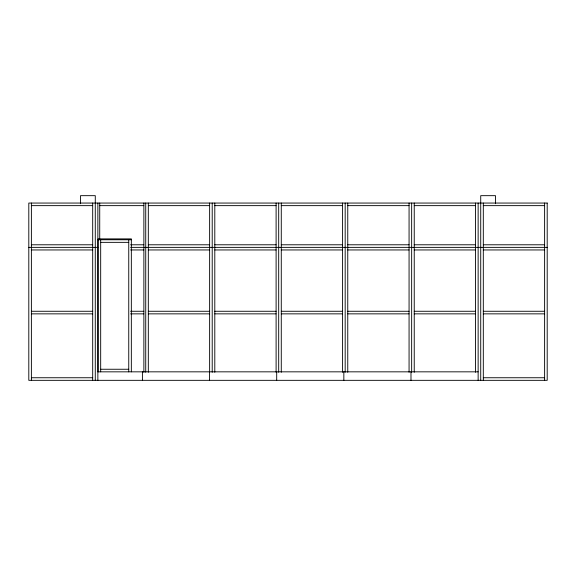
<?xml version="1.0" encoding="UTF-8"?>
<svg xmlns="http://www.w3.org/2000/svg" width="576" height="576" viewBox="0 0 576 576"><rect width="100%" height="100%" fill="white"/><g stroke="black" fill="none" stroke-linecap="round" stroke-linejoin="round"><path stroke-width="0.86" d="M31.385 205.639L92.693 205.639M99.727 205.639L143.87 205.639M148.32 205.639L209.628 205.639M214.798 205.639L276.106 205.639M281.275 205.639L342.59 205.639M347.76 205.639L409.068 205.639M414.238 205.639L475.546 205.639M483.307 205.639L544.615 205.639M98.093 239.767L131.335 239.767M100.678 242.352L128.75 242.352M31.385 244.786L92.693 244.786M130.63 244.786L143.87 244.786M148.32 244.786L209.628 244.786M214.798 244.786L276.106 244.786M281.275 244.786L342.59 244.786M347.76 244.786L409.068 244.786M414.238 244.786L475.546 244.786M483.307 244.786L544.615 244.786M28.8 247.37L97.862 247.37M130.63 247.37L547.2 247.37M31.385 249.955L92.693 249.955M130.63 249.955L143.87 249.955M148.32 249.955L209.628 249.955M214.798 249.955L276.106 249.955M281.275 249.955L342.59 249.955M347.76 249.955L409.068 249.955M414.238 249.955L475.546 249.955M483.307 249.955L544.615 249.955M31.385 311.27L92.693 311.27M130.63 311.27L143.87 311.27M148.32 311.27L209.628 311.27M214.798 311.27L276.106 311.27M281.275 311.27L342.59 311.27M347.76 311.27L409.068 311.27M414.238 311.27L475.546 311.27M483.307 311.27L544.615 311.27M31.385 313.855L92.693 313.855M130.63 313.855L143.87 313.855M148.32 313.855L209.628 313.855M214.798 313.855L276.106 313.855M281.275 313.855L342.59 313.855M347.76 313.855L409.068 313.855M414.238 313.855L475.546 313.855M483.307 313.855L544.615 313.855M100.678 369.252L128.75 369.252M97.862 371.837L478.138 371.837M31.385 377.748L92.693 377.748M483.307 377.748L544.615 377.748M544.615 203.054L544.615 380.333M495.49 203.731L495.49 195.667L480.722 195.667L480.722 380.333M483.307 203.054L483.307 380.333M478.138 203.054L478.138 380.333M475.546 203.054L475.546 372.247M414.238 203.054L414.238 372.247M411.653 203.054L411.653 372.247M410.99 371.837L410.99 380.333M409.068 203.054L409.068 372.247M347.76 203.054L347.76 372.247M345.175 203.054L345.175 372.247M343.843 371.837L343.843 380.333M342.59 203.054L342.59 372.247M281.275 203.054L281.275 372.247M278.69 203.054L278.69 372.247M276.696 371.837L276.696 380.333M276.106 203.054L276.106 372.247M214.798 203.054L214.798 372.247M212.213 203.054L212.213 372.247M209.628 203.054L209.628 372.247M209.556 371.837L209.556 380.333M148.32 203.054L148.32 372.247M145.735 203.054L145.735 372.247M143.87 203.054L143.87 372.247M142.409 371.837L142.409 380.333M131.335 371.837L131.335 238.882L98.093 238.882L98.093 371.837M128.75 239.767L128.75 371.837M100.678 239.767L100.678 371.837M99.727 203.054L99.727 239.458M97.862 203.054L97.862 380.333M95.278 380.333L95.278 195.667L80.51 195.667L80.51 203.731M92.693 203.054L92.693 380.333M31.385 203.054L31.385 380.333M547.2 203.054L28.8 203.054L28.8 380.333L547.2 380.333L547.2 203.054"/></g></svg>
